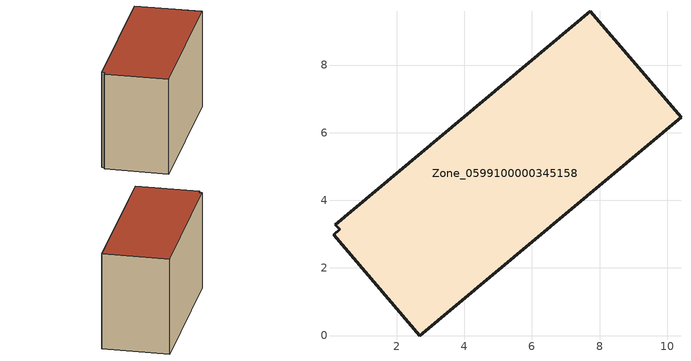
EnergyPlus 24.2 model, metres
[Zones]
Zone_0599100000345158
 floor ground (C_G): 10.41,6.45 2.68,0 0.13,2.97 0.32,3.14 0.19,3.28 7.72,9.59 z0
 wall outside (C_F): 10.41,6.45 7.72,9.59 0.19,3.28 0.32,3.14 0.13,2.97 2.68,0 10.41,6.45 z0:6.19
 roof outside (C_R): 2.68,0 10.41,6.45 7.72,9.59 0.19,3.28 0.32,3.14 0.13,2.97 z6.19
[BUILDING]
Pand.0599100000345158: North Axis=0; Terrain=City; Loads Convergence Tolerance Value=0.04; Temperature Convergence Tolerance Value=0.4; Solar Distribution=FullExterior; Maximum Number of Warmup Days=25; Minimum Number of Warmup Days=1
[Site:Location]
Rotterdam.The.Hague.AP_ZH_NLD Design_Conditions: Latitude=51.96; Longitude=4.45; Time Zone=1; Elevation=-4.5
[SITE:GROUNDTEMPERATURE:BUILDINGSURFACE]
18, 18, 18, 18, 18, 18, 18, 18, 18, 18, 18, 18
[MATERIAL] Thermal Absorptance=0.9; Solar Absorptance=0.7; Visible Absorptance=0.7
Name | Roughness | Thickness | Conductivity | Density | Specific Heat
G.TI.1992-2005 | MediumSmooth | 0.15 | 0.06 | 540 | 1210
F.TI.1992-2005 | Rough | 0.3 | 0.12 | 1920 | 840
R.TI.1992-2005 | MediumRough | 0.2 | 0.08 | 1500 | 1000
[CONSTRUCTION]
C_G: G.TI.1992-2005
C_F: F.TI.1992-2005
C_R: R.TI.1992-2005
[ZONE]
Zone_0599100000345158: Type=1; Multiplier=1; Ceiling Height=Autocalculate; Volume=Autocalculate; Floor Area=autocalculate; Part of Total Floor Area=Yes
[ZONEINFILTRATION:DESIGNFLOWRATE]
Infil_Zone_0599100000345158: Zone or ZoneList or Space or SpaceList=Zone_0599100000345158; Schedule=AlwaysOn; Design Flow Rate Calculation Method=Flow/Area; Flow Rate per Floor Area=0.0015; Constant Term Coefficient=1; Temperature Term Coefficient=0; Velocity Term Coefficient=0; Velocity Squared Term Coefficient=0
[HVACTEMPLATE:ZONE:IDEALLOADSAIRSYSTEM]
Zone_0599100000345158: Maximum Heating Supply Air Temperature=50; Minimum Cooling Supply Air Temperature=13; Maximum Heating Supply Air Humidity Ratio=0.0156; Minimum Cooling Supply Air Humidity Ratio=0.0077; Heating Limit=NoLimit; Cooling Limit=NoLimit; Dehumidification Control Type=ConstantSensibleHeatRatio; Cooling Sensible Heat Ratio=0.7; Dehumidification Setpoint=60; Humidification Control Type=None; Humidification Setpoint=30; Outdoor Air Method=None; Outdoor Air Flow Rate per Person=0.00944; Outdoor Air Flow Rate per Zone Floor Area=0; Outdoor Air Flow Rate per Zone=0; Demand Controlled Ventilation Type=None; Outdoor Air Economizer Type=NoEconomizer; Heat Recovery Type=None; Sensible Heat Recovery Effectiveness=0.7; Latent Heat Recovery Effectiveness=0.65
[ZONECONTROL:THERMOSTAT]
ThermostatControl_Zone_0599100000345158: Zone or ZoneList=Zone_0599100000345158; Control Type Schedule=DualSetpointControlType; Control 1=Thermostat_Zone_0599100000345158; Temperature Difference Between Cutout And Setpoint=0
[THERMOSTATSETPOINT:DUALSETPOINT]
Thermostat_Zone_0599100000345158: Heating Setpoint Temperature Schedule=HeatingSetpoint_Zone_0599100000345158; Cooling Setpoint Temperature Schedule=CoolingSetpoint_Zone_0599100000345158
[SCHEDULE:COMPACT]
HeatingSetpoint_Zone_0599100000345158: Through: 12/31, For: AllDays, Until: 24:00, 21
CoolingSetpoint_Zone_0599100000345158: Through: 12/31, For: AllDays, Until: 24:00, 24
DualSetpointControlType: Through: 12/31, For: AllDays, Until: 24:00, 4
AlwaysOn: Through: 12/31, For: AllDays, Until: 24:00, 1
